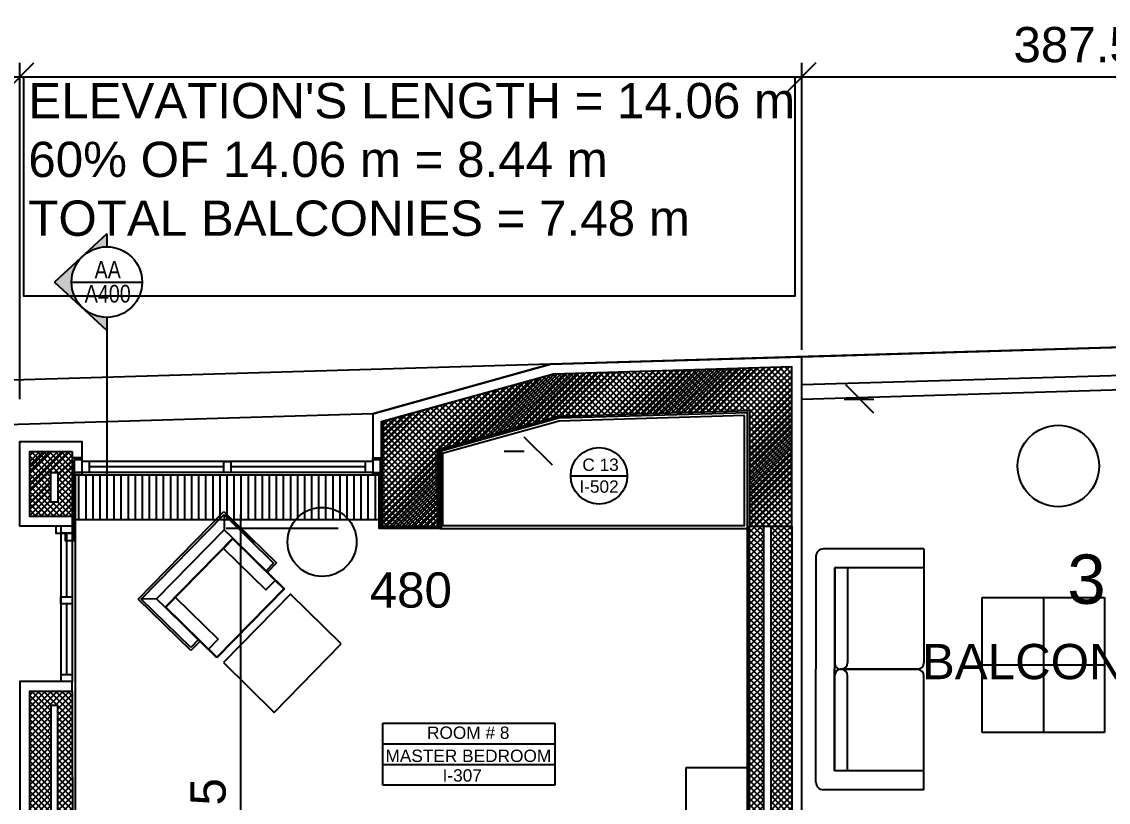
# Model space of a CAD drawing. Extents: x -1.7 to 46.3, y -159.8 to -77.2.
# Drawn here: x 4.67 to 12.37, y -84.29 to -78.76 of the extents above; entities that cross this region are included whole.
import ezdxf
from ezdxf.enums import TextEntityAlignment as Align

# ---------------------------------------------------------------- set-up
doc = ezdxf.new("R2010")
doc.units = 0
doc.header["$MEASUREMENT"] = 0
doc.header["$PDMODE"] = 35
doc.header["$PDSIZE"] = 0.3
doc.layers.get('0').update_dxf_attribs({"linetype": 'CONTINUOUS'})
doc.layers.get('DEFPOINTS').update_dxf_attribs({"linetype": 'CONTINUOUS'})
for name, color, linetype in [('60%', 7, 'CONTINUOUS'), ('9-48-Xref plan$0$A-PROJECTION', 8, 'CONTINUOUS'), ('9-48-Xref plan$0$AR13-PLST', 31, 'CONTINUOUS'), ('9-48-Xref plan$0$AR14-BLST', 8, 'CONTINUOUS'), ('9-48-Xref plan$0$AR21-WIN', 142, 'CONTINUOUS'), ('9-48-Xref plan$0$AR22-LOUV', 152, 'CONTINUOUS'), ('9-48-Xref plan$0$AR24-CLOSET', 33, 'CONTINUOUS'), ('9-48-Xref plan$0$CON01-STRUCT', 6, 'CONTINUOUS'), ('9-48-Xref plan$0$HT01-STRUCT', 252, 'CONTINUOUS'), ('9-48-Xref plan$0$TIL03-CLD', 53, 'CONTINUOUS'), ('A-ALU', 9, 'CONTINUOUS'), ('A-ANNO-SECT-TAG', 7, 'CONTINUOUS'), ('A-AREAS', 6, 'CONTINUOUS'), ('A-AREAS-TXT', 6, 'CONTINUOUS'), ('A-BALUST', 1, 'CONTINUOUS'), ('a-dim', 3, 'CONTINUOUS'), ('A-HATCH-CONC', 8, 'CONTINUOUS'), ('A-HATCH-WALL', 8, 'CONTINUOUS'), ('A-NOMENCLATURE', 3, 'CONTINUOUS'), ('A-PLASTER', 8, 'CONTINUOUS'), ('A-PROJECTION', 9, 'CONTINUOUS'), ('a-revetement', 1, 'CONTINUOUS'), ('A-WALL', 4, 'CONTINUOUS'), ('AR25-FURN', 142, 'CONTINUOUS'), ('Parcelle$0$N-PLOT', 5, 'CONTINUOUS'), ('S-2ND-3RD-4-5-6TH$0$A-STR 2-3-4-5-6', 2, 'CONTINUOUS'), ('S-2ND-3RD-4-5-6TH$0$N-PLOT', 5, 'CONTINUOUS'), ('SMB06-CL-NO', 42, 'CONTINUOUS'), ('SMB09-ROOM-NO', 52, 'CONTINUOUS')]:
    doc.layers.add(name, color=color, linetype=linetype)
doc.styles.add('A100-STEXT', font='ARIAL.TTF', dxfattribs={"height": 0.25})
doc.styles.add('BLOCK', font='ARIAL.TTF', dxfattribs={"width": 0.8, "height": 0.25})
doc.styles.add('raa', font='ARIAL.TTF')
doc.styles.add('STYLE1', font='ARIAL.TTF')
doc.dimstyles.new('A100-DIM', dxfattribs={"dimtxt": 0.25, "dimasz": 0.2, "dimexe": 0.1, "dimexo": 0.3, "dimgap": 0.1, "dimtad": 1, "dimlfac": 100, "dimrnd": 0.5, "dimdsep": 46, "dimtxsty": 'A100-STEXT', "dimblk1": 'OBLIQUE', "dimblk2": 'OBLIQUE', "dimsah": 1, "dimcen": -0.05, "dimdle": 0.1, "dimclrd": 15, "dimclre": 15, "dimclrt": 256, "dimadec": 0, "dimazin": 0, "dimtfac": 0.28, "dimtix": 1, "dimtmove": 2, "dimatfit": 3, "dimldrblk": 'OBLIQUE', "dimfxl": 0, "dimtolj": 1, "dimarcsym": 0})
doc.dimstyles.new('dim-law', dxfattribs={"dimtxt": 0.25, "dimasz": 0.2, "dimexe": 0.1, "dimexo": 0.3, "dimgap": 0.1, "dimtad": 1, "dimlfac": 100, "dimdsep": 46, "dimtxsty": 'A100-STEXT', "dimblk1": 'OBLIQUE', "dimblk2": 'OBLIQUE', "dimsah": 1, "dimcen": -0.05, "dimdle": 0.1, "dimclrd": 15, "dimclre": 15, "dimclrt": 256, "dimadec": 0, "dimazin": 0, "dimtfac": 0.28, "dimtix": 1, "dimtmove": 2, "dimatfit": 3, "dimldrblk": 'OBLIQUE', "dimfxl": 0, "dimtolj": 1, "dimarcsym": 0})
pattern_1 = [(45, (8.927112, -200.333704), (-0.0212132034, 0.0212132034), []), (135, (8.927112, -200.333704), (-0.0212132034, -0.0212132034), [])]

# ---------------------------------------------------------------- blocks, each defined once
blk = doc.blocks.new('_OBLIQUE')
at = {"color": 0, "linetype": 'ByBlock'}
blk.add_line((-0.5, -0.5), (0.5, 0.5), dxfattribs=at)
blk = doc.blocks.new('*D186')
at = {"layer": '60%', "color": 15, "lineweight": -2}
for p, q in [((1.0484, -81.4357), (1.0484, -79.0509)), ((4.6584, -81.4357), (4.6584, -79.0509)), ((0.9484, -79.1509), (4.7584, -79.1509))]:
    blk.add_line(p, q, dxfattribs=at)
at = {"layer": 'DEFPOINTS', "color": 0}
for p in [(4.6584, -79.1509), (1.0484, -81.7357), (4.6584, -81.7357)]:
    blk.add_point(p, dxfattribs=at)
at = {"layer": '60%', "color": 15, "lineweight": -2, "xscale": 0.2, "yscale": 0.2, "zscale": 0.2, "rotation": 180}
blk.add_blockref('_OBLIQUE', (1.0484, -79.1509), dxfattribs=at)
at = {"layer": '60%', "color": 15, "lineweight": -2, "xscale": 0.2, "yscale": 0.2, "zscale": 0.2}
blk.add_blockref('_OBLIQUE', (4.6584, -79.1509), dxfattribs=at)
at = {"layer": '60%', "insert": (2.8534, -78.9231), "char_height": 0.25, "attachment_point": 5, "style": 'A100-STEXT'}
blk.add_mtext('\\A1;361', dxfattribs=at)
blk = doc.blocks.new('*D187')
at = {"layer": '60%', "color": 15, "lineweight": -2}
for p, q in [((10.1984, -81.0843), (10.1984, -79.0509)), ((14.0715, -81.0843), (14.0715, -79.0509)), ((10.0984, -79.1509), (14.1715, -79.1509))]:
    blk.add_line(p, q, dxfattribs=at)
at = {"layer": 'DEFPOINTS', "color": 0}
for p in [(14.0715, -79.1509), (10.1984, -81.3843), (14.0715, -81.3843)]:
    blk.add_point(p, dxfattribs=at)
at = {"layer": '60%', "color": 15, "lineweight": -2, "xscale": 0.2, "yscale": 0.2, "zscale": 0.2, "rotation": 180}
blk.add_blockref('_OBLIQUE', (10.1984, -79.1509), dxfattribs=at)
at = {"layer": '60%', "color": 15, "lineweight": -2, "xscale": 0.2, "yscale": 0.2, "zscale": 0.2}
blk.add_blockref('_OBLIQUE', (14.0715, -79.1509), dxfattribs=at)
at = {"layer": '60%', "insert": (12.1349, -78.9231), "char_height": 0.25, "attachment_point": 5, "style": 'A100-STEXT'}
blk.add_mtext('\\A1;387.5', dxfattribs=at)
blk = doc.blocks.new('SCT_TAG_L')
h = blk.add_hatch(color=256)
h.paths.add_polyline_path([(-0.3708, 0.3425), (0, 0.6851), (0, 0.5925, 0.755389), (-0.1315, 0.1299), (-0.1315, 0.1214)])
h.paths.add_polyline_path([(-0.1315, 0.1214), (-0.1315, 0.1299, 0.139348), (0, 0.0925), (0, 0)])
for p, q in [((0, 0.6851), (-0.3708, 0.3425)), ((0, 0.6851), (0, 0.5925)), ((0, 0), (-0.3708, 0.3425)), ((0, 0.0925), (0, 0)), ((0, 0), (0, -1.0515))]:
    blk.add_line(p, q)
at = {"ltscale": 4}
blk.add_line((-0.25, 0.3425), (0.25, 0.3425), dxfattribs=at)
blk.add_circle((0, 0.3425), 0.25)
at = {"color": 7, "style": 'BLOCK', "width": 0.8}
for tag, p in [('SCT.NO.', (0.0059, 0.4306)), ('DWG', (0.0059, 0.2601))]:
    blk.add_attdef(tag, text='', height=0.125, dxfattribs=at).set_placement(p, align=Align.MIDDLE)
blk = doc.blocks.new('*D265')
at = {"layer": 'a-dim', "color": 15, "lineweight": -2}
for p, q in [((6.2208, -82.2507), (6.2208, -86.8657)), ((6.9134, -82.3507), (6.1208, -82.3507)), ((6.9134, -86.7657), (6.1208, -86.7657))]:
    blk.add_line(p, q, dxfattribs=at)
at = {"layer": 'DEFPOINTS', "color": 0}
for p in [(7.2134, -82.3507), (6.2208, -86.7657), (7.2134, -86.7657)]:
    blk.add_point(p, dxfattribs=at)
at = {"layer": 'a-dim', "color": 15, "lineweight": -2, "xscale": 0.2, "yscale": 0.2, "zscale": 0.2}
for p, rotation in [((6.2208, -82.3507), 90), ((6.2208, -86.7657), 270)]:
    blk.add_blockref('_OBLIQUE', p, dxfattribs=dict(at, rotation=rotation))
at = {"layer": 'a-dim', "insert": (5.9931, -84.5582), "char_height": 0.25, "attachment_point": 5, "rotation": 90, "style": 'A100-STEXT'}
blk.add_mtext('\\A1;441.5', dxfattribs=at)

msp = doc.modelspace()

# ---------------------------------------------------------------- hatches: boundary and pattern name
at = {"layer": '9-48-Xref plan$0$AR22-LOUV'}
h = msp.add_hatch(dxfattribs=at)
h.set_pattern_fill('ANSI31', color=256, scale=0.4, angle=45, style=0)
h.set_pattern_definition([(90, (8.92711, -200.333704), (-0.05, 1e-17), [])])
h.paths.add_polyline_path([(5.04925, -81.97068), (7.20337, -81.97068), (7.20337, -82.29068), (5.04925, -82.29068)])
at = {"layer": '9-48-Xref plan$0$HT01-STRUCT'}
h = msp.add_hatch(dxfattribs=at)
h.set_pattern_fill('_USER', color=256, scale=0.03, angle=45, style=0, double=1, pattern_type=0)
h.set_pattern_definition(pattern_1)
h.paths.add_polyline_path([(9.82837, -81.51535), (9.82837, -82.33568), (10.12837, -82.33568), (10.12837, -81.20632), (8.439, -81.2566), (7.21837, -81.59542), (7.21837, -82.33568), (7.61837, -82.33568), (7.61837, -81.79231), (8.47393, -81.55566)])
h = msp.add_hatch(dxfattribs=at)
h.set_pattern_fill('_USER', color=256, scale=0.03, angle=45, style=0, double=1, pattern_type=0)
h.set_pattern_definition(pattern_1)
h.paths.add_polyline_path([(5.02837, -81.80568), (4.72837, -81.80568), (4.72837, -82.26568), (5.02837, -82.26568)])
h.paths.add_polyline_path([(4.87837, -81.95568), (4.92837, -81.95568), (4.92837, -82.16568), (4.87837, -82.16568)], flags=16)
h = msp.add_hatch(dxfattribs=at)
h.set_pattern_fill('_USER', color=256, scale=0.03, angle=45, style=0, double=1, pattern_type=0)
h.set_pattern_definition(pattern_1)
h.paths.add_polyline_path([(9.82837, -85.93568), (10.36837, -85.93568), (10.36837, -85.63568), (10.12837, -85.63568), (10.12837, -82.33568), (9.97837, -82.33568), (9.97837, -85.78568), (10.21837, -85.78568), (10.21837, -85.83568), (9.92837, -85.83568), (9.92837, -82.33568), (9.82837, -82.33568)])
h = msp.add_hatch(dxfattribs=at)
h.set_pattern_fill('_USER', color=256, scale=0.03, angle=45, style=0, double=1, pattern_type=0)
h.set_pattern_definition(pattern_1)
h.paths.add_polyline_path([(5.02837, -83.50568), (4.72837, -83.50568), (4.72837, -85.63568), (4.12837, -85.63568), (4.12837, -85.93568), (5.03279, -85.9353)])
h.paths.add_polyline_path([(4.87837, -85.78568), (4.87837, -83.60568), (4.92837, -83.60568), (4.92837, -85.83568), (4.27837, -85.83568), (4.27837, -85.78568)], flags=16)

# ---------------------------------------------------------------- linework, layer by layer
at = {"layer": '60%'}
msp.add_lwpolyline([(4.68593, -79.15087), (10.14892, -79.15087), (10.14892, -80.70377), (4.68593, -80.70377)], close=True, dxfattribs=at)
at = {"layer": '9-48-Xref plan$0$A-PROJECTION'}
for p, q in [((10.19837, -81.13421), (14.35618, -81.01046)), ((7.15837, -81.53964), (1.04881, -81.72169))]:
    msp.add_line(p, q, dxfattribs=at)
at = {"layer": '9-48-Xref plan$0$AR13-PLST', "ltscale": 0.25}
for points in [[(10.43837, -85.93568), (10.43837, -85.95068), (9.99337, -85.95068), (9.99337, -86.76568), (9.81337, -86.76568), (9.81337, -81.5308), (8.47621, -81.5706), (7.63337, -81.80369), (7.63337, -82.35068), (7.20337, -82.35068), (7.20337, -81.97068), (7.15837, -81.97068), (7.15837, -81.95568)], [(5.09837, -81.95568), (5.09837, -81.97068), (5.04925, -81.97068), (5.04925, -82.33568), (5.04925, -82.33568)], [(5.04925, -82.33568), (5.04925, -82.33568), (5.04925, -86.76568), (8.49049, -86.76568), (8.49049, -87.53043), (8.30637, -87.53043), (8.30637, -86.95568), (5.05337, -86.95568), (5.05337, -88.46068), (5.65337, -88.46068), (5.65337, -89.16068), (8.30637, -89.16068), (8.30637, -88.39068), (8.49049, -88.39068), (8.49049, -89.08567), (8.75875, -89.08569), (8.75875, -89.35069), (4.65837, -89.35068), (4.65837, -89.17068), (4.81337, -89.17068), (4.81337, -85.95068), (4.05837, -85.95068), (4.05837, -85.93568)]]:
    msp.add_lwpolyline(points, dxfattribs=at)
at = {"layer": '9-48-Xref plan$0$AR14-BLST'}
for p, q in [((14.28836, -81.21257), (10.19837, -81.33429)), ((10.19837, -81.43434), (14.25444, -81.31362))]:
    msp.add_line(p, q, dxfattribs=at)
at = {"layer": '9-48-Xref plan$0$AR21-WIN'}
for p, q in [((7.15837, -81.87568), (5.09837, -81.87568)), ((5.14837, -81.87568), (5.14837, -81.95568)), ((7.10837, -81.95568), (7.10837, -81.87568)), ((7.15837, -81.95568), (5.09837, -81.95568)), ((6.10337, -81.91568), (5.14837, -81.91568)), ((7.10837, -81.91568), (6.15337, -81.91568)), ((4.94837, -82.33568), (4.94837, -83.43568)), ((5.02837, -82.33568), (5.02837, -83.43568)), ((5.02837, -82.38568), (4.94837, -82.38568)), ((4.98837, -82.38568), (4.98837, -82.83568)), ((4.98837, -82.88568), (4.98837, -83.38568)), ((4.94837, -83.38568), (5.02837, -83.38568))]:
    msp.add_line(p, q, dxfattribs=at)
for points in [[(6.15337, -81.95568), (6.10337, -81.95568), (6.10337, -81.87568), (6.15337, -81.87568)], [(5.02837, -82.83568), (5.02837, -82.88568), (4.94837, -82.88568), (4.94837, -82.83568)]]:
    msp.add_lwpolyline(points, close=True, dxfattribs=at)
at = {"layer": '9-48-Xref plan$0$AR22-LOUV'}
msp.add_lwpolyline([(5.04925, -81.97068), (7.20337, -81.97068), (7.20337, -82.29068), (5.04925, -82.29068), (5.04925, -81.97068)], close=True, dxfattribs=at)
at = {"layer": '9-48-Xref plan$0$AR24-CLOSET'}
for points in [[(9.81337, -81.5308), (8.47621, -81.5706), (7.63337, -81.80369), (7.63337, -82.35068), (9.81337, -82.35068)], [(9.79337, -81.55141), (8.47924, -81.59052), (7.65337, -81.81886), (7.65337, -82.33068), (9.79337, -82.33068)]]:
    msp.add_lwpolyline(points, close=True, dxfattribs=at)
at = {"layer": '9-48-Xref plan$0$CON01-STRUCT'}
for points in [[(9.82837, -81.51535), (9.82837, -82.33568), (10.12837, -82.33568), (10.12837, -81.20632), (8.439, -81.2566), (7.21837, -81.59542), (7.21837, -82.33568), (7.61837, -82.33568), (7.61837, -81.79231), (8.47393, -81.55566)], [(5.02837, -81.80568), (5.02837, -82.26568), (4.72837, -82.26568), (4.72837, -81.80568)], [(4.92837, -81.95568), (4.92837, -82.16568), (4.87837, -82.16568), (4.87837, -81.95568)], [(4.87837, -85.78568), (4.27837, -85.78568), (4.27837, -85.83568), (4.92837, -85.83568), (4.92837, -83.60568), (4.87837, -83.60568)]]:
    msp.add_lwpolyline(points, close=True, dxfattribs=at)
for points in [[(10.12837, -82.33568), (10.12837, -85.63568), (10.36837, -85.63568), (10.36837, -85.93568), (9.82837, -85.93568)], [(9.82837, -85.93568), (9.82837, -82.33568)], [(9.97837, -82.33568), (9.97837, -85.78568), (10.21837, -85.78568), (10.21837, -85.83568), (9.92837, -85.83568), (9.92837, -82.33568)], [(5.03279, -85.9353), (4.12837, -85.93568), (4.12837, -85.63568), (4.72837, -85.63568), (4.72837, -83.50568), (5.02837, -83.50568), (5.03279, -85.9353)]]:
    msp.add_lwpolyline(points, dxfattribs=at)
at = {"layer": '9-48-Xref plan$0$TIL03-CLD'}
for points in [[(10.36837, -85.93568), (10.43837, -85.93568), (10.43837, -85.56568), (10.19837, -85.56568), (10.19837, -81.13417), (8.41774, -81.18717), (7.15837, -81.53964), (7.15837, -81.95568), (7.21837, -81.95568)], [(5.02837, -82.26568), (5.02837, -82.33568), (4.65837, -82.33568), (4.65837, -81.73568), (5.09837, -81.73568), (5.09837, -81.95568), (5.02837, -81.95568)], [(5.02837, -83.50568), (5.02837, -83.43568), (4.65837, -83.43568), (4.65837, -85.56568), (4.05837, -85.56568), (4.05837, -85.93568), (4.12837, -85.93568)]]:
    msp.add_lwpolyline(points, dxfattribs=at)
at = {"layer": 'A-ALU'}
for points in [[(4.91337, -82.33568), (4.91337, -82.38568), (5.04337, -82.38568), (5.04337, -82.33568)], [(4.97837, -82.38568), (4.97837, -82.43568), (5.04337, -82.43568), (5.04337, -82.38568)]]:
    msp.add_lwpolyline(points, close=True, dxfattribs=at)
at = {"layer": 'A-AREAS'}
msp.add_line((10.19837, -81.13421), (14.07151, -81.01893), dxfattribs=at)
at = {"layer": 'A-BALUST'}
for p, q in [((14.28836, -81.21257), (10.19837, -81.33429)), ((10.19837, -81.43434), (14.25444, -81.31362))]:
    msp.add_line(p, q, dxfattribs=at)
at = {"layer": 'a-dim', "color": 15}
for p, q in [((10.49837, -81.43434), (10.70971, -81.43434)), ((8.08942, -81.80369), (8.23166, -81.80369))]:
    msp.add_line(p, q, dxfattribs=at)
at = {"layer": 'A-HATCH-CONC'}
for p, q in [((9.52581, -81.52436), (9.83511, -81.21505)), ((9.57136, -81.523), (9.88066, -81.21369)), ((9.61691, -81.52164), (9.92621, -81.21234)), ((9.66246, -81.52029), (9.97176, -81.21098)), ((9.70801, -81.51893), (10.01731, -81.20963)), ((9.75356, -81.51758), (10.06286, -81.20827)), ((9.79911, -81.51622), (10.10841, -81.20691)), ((7.9273, -81.70865), (8.35616, -81.27978)), ((7.98867, -81.69147), (8.41754, -81.26261)), ((8.05004, -81.6743), (8.46862, -81.25572)), ((8.11141, -81.65712), (8.51417, -81.25436)), ((8.17278, -81.63995), (8.55972, -81.25301)), ((8.23415, -81.62277), (8.60527, -81.25165)), ((8.29552, -81.6056), (8.65082, -81.2503)), ((8.35689, -81.58842), (8.69637, -81.24894)), ((8.41826, -81.57124), (8.74192, -81.24758)), ((8.47816, -81.55554), (8.78747, -81.24623)), ((8.52371, -81.55418), (8.83302, -81.24487)), ((8.56926, -81.55283), (8.87857, -81.24352)), ((8.61481, -81.55147), (8.92412, -81.24216)), ((8.66036, -81.55011), (8.96967, -81.24081)), ((8.70591, -81.54876), (9.01522, -81.23945)), ((8.75146, -81.5474), (9.06077, -81.2381)), ((8.79701, -81.54605), (9.10632, -81.23674)), ((8.84256, -81.54469), (9.15187, -81.23538)), ((8.88811, -81.54334), (9.19742, -81.23403)), ((8.93366, -81.54198), (9.24297, -81.23267)), ((8.97921, -81.54062), (9.28852, -81.23132)), ((9.02476, -81.53927), (9.33407, -81.22996)), ((9.07031, -81.53791), (9.37962, -81.22861)), ((9.11586, -81.53656), (9.42517, -81.22725)), ((9.16141, -81.5352), (9.47071, -81.22589)), ((9.20696, -81.53385), (9.51626, -81.22454)), ((9.25251, -81.53249), (9.56181, -81.22318)), ((9.29806, -81.53113), (9.60736, -81.22183)), ((9.34361, -81.52978), (9.65291, -81.22047)), ((9.38916, -81.52842), (9.69846, -81.21912)), ((9.43471, -81.52707), (9.74401, -81.21776)), ((9.48026, -81.52571), (9.78956, -81.2164)), ((9.82837, -81.53115), (10.12837, -81.23115)), ((9.82837, -81.57535), (10.12837, -81.27535)), ((7.22837, -82.18661), (8.04931, -81.36566)), ((7.68182, -81.77735), (8.11068, -81.34849)), ((7.74319, -81.76018), (8.17205, -81.33131)), ((7.80456, -81.743), (8.23342, -81.31414)), ((7.86593, -81.72583), (8.29479, -81.29696)), ((9.82837, -81.61954), (10.12837, -81.31954)), ((9.82837, -81.66374), (10.12837, -81.36374)), ((7.22837, -82.14242), (7.98794, -81.38284)), ((7.22837, -82.09822), (7.92657, -81.40001)), ((7.22837, -82.05403), (7.8652, -81.41719)), ((7.22837, -82.00983), (7.80383, -81.43437)), ((9.82837, -81.70793), (10.12837, -81.40793)), ((7.22837, -81.96564), (7.74246, -81.45154)), ((7.22837, -81.92144), (7.68109, -81.46872)), ((7.22837, -81.87725), (7.61972, -81.48589)), ((7.22837, -81.83306), (7.55835, -81.50307)), ((7.22837, -81.78886), (7.49698, -81.52025)), ((9.82837, -81.75212), (10.12837, -81.45212)), ((9.82837, -81.79632), (10.12837, -81.49632)), ((7.22837, -81.74467), (7.43561, -81.53742)), ((7.22837, -81.70047), (7.37424, -81.5546)), ((7.22837, -81.65628), (7.31287, -81.57177)), ((7.22837, -81.61209), (7.2515, -81.58895)), ((9.82837, -81.84051), (10.12837, -81.54051)), ((9.82837, -81.88471), (10.12837, -81.58471)), ((9.82837, -81.9289), (10.12837, -81.6289)), ((9.82837, -81.97309), (10.12837, -81.67309)), ((9.82837, -82.01729), (10.12837, -81.71729)), ((7.22837, -82.2308), (7.62837, -81.8308)), ((9.82837, -82.06148), (10.12837, -81.76148)), ((9.82837, -82.10568), (10.12837, -81.80568)), ((7.22837, -82.275), (7.62837, -81.875)), ((9.82837, -82.14987), (10.12837, -81.84987)), ((9.82837, -82.19407), (10.12837, -81.89407)), ((7.22837, -82.31919), (7.62837, -81.91919)), ((7.25608, -82.33568), (7.62837, -81.96339)), ((9.82837, -82.23826), (10.12837, -81.93826)), ((9.82837, -82.28245), (10.12837, -81.98245)), ((7.30027, -82.33568), (7.62837, -82.00758)), ((7.34447, -82.33568), (7.62837, -82.05177)), ((9.82837, -82.32665), (10.12837, -82.02665)), ((7.38866, -82.33568), (7.62837, -82.09597)), ((9.86353, -82.33568), (10.12837, -82.07084)), ((9.90773, -82.33568), (10.12837, -82.11504)), ((7.43286, -82.33568), (7.62837, -82.14016)), ((7.47705, -82.33568), (7.62837, -82.18436)), ((9.95192, -82.33568), (10.12837, -82.15923)), ((9.99612, -82.33568), (10.12837, -82.20342)), ((7.52124, -82.33568), (7.62837, -82.22855)), ((7.56544, -82.33568), (7.62837, -82.27275)), ((10.04031, -82.33568), (10.12837, -82.24762)), ((10.08451, -82.33568), (10.12837, -82.29181)), ((7.60963, -82.33568), (7.62837, -82.31694))]:
    msp.add_line(p, q, dxfattribs=at)
at = {"layer": 'A-HATCH-WALL'}
for p, q in [((4.72837, -81.90159), (4.82507, -81.80489)), ((4.72837, -82.03417), (4.95765, -81.80489)), ((4.72837, -81.8132), (4.73668, -81.80489)), ((4.72837, -81.94579), (4.86926, -81.80489)), ((4.72837, -82.07837), (5.00185, -81.80489)), ((4.92837, -81.96676), (5.02837, -81.86676)), ((4.92837, -82.01095), (5.02837, -81.91095)), ((4.72837, -82.16676), (4.87837, -82.01676)), ((4.72837, -82.21095), (4.87837, -82.06095)), ((4.92837, -82.09934), (5.02837, -81.99934)), ((4.92837, -82.14353), (5.02837, -82.04353)), ((4.8954, -82.26489), (5.02837, -82.13192)), ((4.76282, -82.26489), (4.87837, -82.14934)), ((4.80701, -82.26489), (4.90701, -82.16489)), ((4.93959, -82.26489), (5.02837, -82.17612)), ((5.02798, -82.26489), (5.02837, -82.2645)), ((9.97837, -82.35264), (9.99612, -82.33489))]:
    msp.add_line(p, q, dxfattribs=at)
at = {"layer": 'A-PLASTER'}
for p, q in [((8.47621, -81.5706), (7.64337, -81.80369)), ((9.81337, -81.5308), (8.47621, -81.5706)), ((7.64337, -81.80369), (7.64337, -82.35068)), ((5.09837, -81.86568), (5.04337, -81.86568)), ((5.04337, -81.86568), (5.04337, -82.33568)), ((5.09837, -81.86568), (5.09837, -81.85068)), ((7.15837, -81.86568), (7.15837, -81.85068)), ((7.21337, -81.86568), (7.15837, -81.86568)), ((7.21337, -82.35068), (7.21337, -81.86568)), ((7.64337, -82.35068), (7.21337, -82.35068))]:
    msp.add_line(p, q, dxfattribs=at)
at = {"layer": 'A-PROJECTION'}
for p, q in [((10.19837, -81.13421), (14.35618, -81.01046)), ((7.15837, -81.53964), (1.04881, -81.72169))]:
    msp.add_line(p, q, dxfattribs=at)
at = {"layer": 'a-revetement'}
for p, q in [((8.41774, -81.18717), (10.19837, -81.13417)), ((7.15837, -81.53964), (8.41774, -81.18717)), ((7.15837, -81.53964), (7.15837, -81.85068)), ((4.65837, -81.73568), (5.09837, -81.73568)), ((5.09837, -81.73568), (5.09837, -81.85068)), ((5.09837, -81.85068), (5.02837, -81.85068)), ((7.15837, -81.85068), (7.22837, -81.85068))]:
    msp.add_line(p, q, dxfattribs=at)
at = {"layer": 'a-revetement', "ltscale": 4}
for p, q in [((5.02837, -82.26568), (5.02837, -82.33568)), ((5.02837, -82.33568), (4.65837, -82.33568))]:
    msp.add_line(p, q, dxfattribs=at)
at = {"layer": 'A-WALL'}
for p, q in [((4.72837, -82.26568), (4.72837, -81.80568)), ((4.72837, -81.80568), (5.02837, -81.80568)), ((5.02837, -81.80568), (5.02837, -82.26568)), ((4.87837, -82.16568), (4.87837, -81.95568)), ((4.87837, -81.95568), (4.92837, -81.95568)), ((4.92837, -81.95568), (4.92837, -82.16568)), ((4.92837, -82.16568), (4.87837, -82.16568)), ((5.02837, -82.26568), (4.72837, -82.26568))]:
    msp.add_line(p, q, dxfattribs=at)
at = {"layer": 'AR25-FURN', "linetype": 'Continuous'}
for p, q in [((5.49651, -82.85203), (6.10452, -82.23102)), ((5.51807, -82.8518), (6.10475, -82.25258)), ((6.10452, -82.23102), (6.47758, -82.59627)), ((6.10475, -82.25258), (6.45602, -82.5965)), ((6.10475, -82.25258), (6.10589, -82.36039)), ((6.10589, -82.36039), (5.62588, -82.85066)), ((6.16697, -82.4202), (6.10589, -82.36039)), ((5.68696, -82.91047), (6.16697, -82.4202)), ((5.68696, -82.91047), (6.16697, -82.4202)), ((5.69235, -82.91041), (6.16703, -82.42559)), ((6.16703, -82.42559), (6.10167, -82.49235)), ((6.16697, -82.4202), (6.53294, -82.77851)), ((6.46691, -82.7192), (6.16703, -82.42559)), ((6.10167, -82.49235), (6.40156, -82.78596)), ((11.06337, -82.49628), (10.35237, -82.49628)), ((11.06337, -82.49628), (11.06337, -83.30358)), ((6.45602, -82.5965), (6.40268, -82.65098)), ((6.47758, -82.59627), (6.41358, -82.66164)), ((10.29837, -82.55028), (10.29837, -83.34993)), ((10.43067, -82.63128), (10.43067, -83.34993)), ((11.06337, -82.63128), (10.43067, -82.63128)), ((10.43337, -82.63128), (10.43337, -83.31258)), ((10.52337, -82.63128), (10.52337, -83.30358)), ((6.40156, -82.78596), (6.46691, -82.7192)), ((6.46691, -82.7192), (6.52755, -82.77857)), ((6.52755, -82.77857), (6.05287, -83.26339)), ((6.53294, -82.77851), (6.05293, -83.26878)), ((6.57717, -82.81506), (6.10019, -83.30223)), ((6.93538, -83.17038), (6.57487, -82.8174)), ((5.86956, -83.21728), (5.49651, -82.85203)), ((5.62588, -82.85066), (5.51807, -82.8518)), ((5.86934, -83.19572), (5.51807, -82.8518)), ((5.62588, -82.85066), (5.68696, -82.91047)), ((5.68696, -82.91047), (5.75766, -82.83826)), ((5.75766, -82.83826), (6.06299, -83.13721)), ((11.47618, -82.84125), (12.34345, -82.84125)), ((11.47618, -83.79786), (11.47618, -82.84125)), ((11.90981, -82.84125), (11.90981, -83.79786)), ((12.34345, -82.84125), (12.34345, -83.79786)), ((6.05293, -83.26878), (5.68696, -82.91047)), ((5.99229, -83.20941), (5.68696, -82.91047)), ((6.05287, -83.26339), (5.69235, -82.91041)), ((6.06299, -83.13721), (5.99229, -83.20941)), ((5.92267, -83.14124), (5.86934, -83.19572)), ((5.93357, -83.15191), (5.86956, -83.21728)), ((6.46071, -83.6552), (6.93538, -83.17038)), ((6.10019, -83.30223), (6.46071, -83.6552)), ((10.29837, -84.14958), (10.29837, -83.34993)), ((10.43067, -84.06858), (10.43067, -83.34993)), ((11.01837, -83.34858), (10.46937, -83.34858)), ((11.01837, -83.35128), (10.46937, -83.35128)), ((12.34345, -83.31956), (11.47618, -83.31956)), ((10.43337, -84.06858), (10.43337, -83.38728)), ((10.52337, -84.06858), (10.52337, -83.39628)), ((11.06337, -84.20358), (11.06337, -83.39628)), ((12.34345, -83.79786), (11.47618, -83.79786)), ((9.37994, -84.04509), (9.81337, -84.04509)), ((9.37994, -85.07126), (9.37994, -84.04509)), ((9.81337, -84.04509), (9.81337, -85.07126)), ((11.06337, -84.06858), (10.43067, -84.06858)), ((11.06337, -84.20358), (10.35237, -84.20358))]:
    msp.add_line(p, q, dxfattribs=at)
for centre, radius in [((12.01643, -81.90834), 0.2887), ((6.79961, -82.44666), 0.24452)]:
    msp.add_circle(centre, radius, dxfattribs=at)
for centre, radius, start, end in [((10.35237, -82.55028), 0.054, 90, 180), ((10.46937, -83.31258), 0.036, 180, 270), ((10.46937, -83.38728), 0.036, 90, 180), ((10.47837, -83.30358), 0.045, 270, 0), ((10.47837, -83.39628), 0.045, 0, 90), ((11.01837, -83.30358), 0.045, 270, 0), ((11.01837, -83.39628), 0.045, 0, 90), ((10.35237, -84.14958), 0.054, 180, 270)]:
    msp.add_arc(centre, radius, start, end, dxfattribs=at)
at = {"layer": 'Parcelle$0$N-PLOT'}
msp.add_lwpolyline([(0, -138.73568), (38.90837, -138.73568, 0.4142136), (41.90837, -135.73568), (41.90837, -83.28104, 0.4229554), (38.81912, -80.28237), (0, -81.43774)], format="xyb", close=True, dxfattribs=at)
at = {"layer": 'S-2ND-3RD-4-5-6TH$0$A-STR 2-3-4-5-6'}
for p, q in [((10.12837, -81.20632), (8.439, -81.2566)), ((10.12837, -82.33568), (10.12837, -81.20632)), ((8.439, -81.2566), (7.22837, -81.59542)), ((8.47393, -81.55566), (9.82837, -81.51535)), ((9.82837, -81.51535), (9.82837, -82.33568)), ((7.22837, -81.59542), (7.22837, -82.33568)), ((7.62837, -81.79231), (8.47393, -81.55566)), ((7.62837, -82.33568), (7.62837, -81.79231)), ((7.22837, -82.33568), (7.62837, -82.33568)), ((9.82837, -82.33568), (10.12837, -82.33568))]:
    msp.add_line(p, q, dxfattribs=at)
at = {"layer": 'S-2ND-3RD-4-5-6TH$0$N-PLOT'}
msp.add_lwpolyline([(0, -138.73568), (38.90837, -138.73568, 0.4142136), (41.90837, -135.73568), (41.90837, -83.28104, 0.4229554), (38.81912, -80.28237), (0, -81.43774)], format="xyb", close=True, dxfattribs=at)
at = {"layer": 'SMB06-CL-NO'}
msp.add_line((8.56133, -81.97807), (8.96223, -81.97807), dxfattribs=at)
msp.add_circle((8.76178, -81.97807), 0.20045, dxfattribs=at)
at = {"layer": 'SMB09-ROOM-NO'}
for p, q in [((7.23031, -83.73116), (8.44794, -83.73116)), ((7.23031, -84.17082), (7.23031, -83.73116)), ((8.44794, -83.73116), (8.44794, -84.17082)), ((7.23031, -83.87772), (8.44794, -83.87772)), ((7.23031, -84.02427), (8.44794, -84.02427)), ((8.44794, -84.17082), (7.23031, -84.17082))]:
    msp.add_line(p, q, dxfattribs=at)

# ---------------------------------------------------------------- block references
at = {"layer": 'A-ANNO-SECT-TAG'}
msp.add_blockref('SCT_TAG_L', (5.27494, -80.94732), dxfattribs=at).add_auto_attribs({'SCT.NO.': 'AA', 'DWG': 'A400'})
at = {"layer": 'a-dim', "color": 15, "xscale": 0.2, "yscale": 0.2, "zscale": 0.2, "rotation": 90}
for p in [(10.60971, -81.43434), (8.33166, -81.80369)]:
    msp.add_blockref('_OBLIQUE', p, dxfattribs=at)

# ---------------------------------------------------------------- texts
at = {"layer": '60%', "insert": (4.71838, -79.19328), "char_height": 0.5, "width": 8.6831907, "attachment_point": 1, "style": 'STYLE1'}
msp.add_mtext("{\\H0.5x;ELEVATION'S LENGTH = 14.06 m\\P60% OF 14.06 m = 8.44 m\\PTOTAL BALCONIES = 7.48 m}", dxfattribs=at)
at = {"layer": 'A-AREAS-TXT', "style": 'A100-STEXT'}
msp.add_text('3', height=0.35, dxfattribs=at).set_placement((12.21589, -82.88574), align=Align.CENTER)
at = {"layer": 'a-dim', "insert": (7.42837, -82.78943), "char_height": 0.25, "attachment_point": 5, "style": 'A100-STEXT'}
msp.add_mtext('\\A1;480', dxfattribs=at)
at = {"layer": 'A-NOMENCLATURE', "style": 'A100-STEXT'}
msp.add_text('BALCONY', height=0.25, dxfattribs=at).set_placement((11.04947, -83.42015))
at = {"layer": 'SMB06-CL-NO', "style": 'raa'}
for s, p in [('C 13', (8.77256, -81.89965)), ('I-502', (8.76178, -82.05434))]:
    msp.add_text(s, height=0.0875, dxfattribs=at).set_placement(p, align=Align.MIDDLE_CENTER)
at = {"layer": 'SMB09-ROOM-NO', "style": 'raa'}
for s, p in [('ROOM # 8', (7.83512, -83.79929)), ('MASTER BEDROOM', (7.83591, -83.96324)), ('I-307', (7.79267, -84.10215))]:
    msp.add_text(s, height=0.0875, dxfattribs=at).set_placement(p, align=Align.MIDDLE_CENTER)

# ---------------------------------------------------------------- dimensions: what is measured, and where the dimension line sits
at = {"layer": '60%'}
for base, p1, p2, picture, middle in [((4.65837, -79.15087), (1.04837, -81.73568), (4.65837, -81.73568), '*D186', (2.85337, -78.92314)), ((14.07151, -79.15087), (10.19837, -81.38432), (14.07151, -81.38432), '*D187', (12.13494, -78.92314))]:
    dim = msp.add_linear_dim(base=base, p1=p1, p2=p2, dimstyle='A100-DIM', dxfattribs=at)
    dim.commit()
    dim.dimension.update_dxf_attribs({"geometry": picture, "text_midpoint": middle})
at = {"layer": 'a-dim'}
dim = msp.add_aligned_dim(p1=(7.21337, -82.35068), p2=(7.21337, -86.76568), distance=-0.99262, dimstyle='dim-law', dxfattribs=at)
dim.commit()
dim.dimension.update_dxf_attribs({"geometry": '*D265', "text_midpoint": (5.99311, -84.55818)})

doc.saveas('drawing.dxf')
